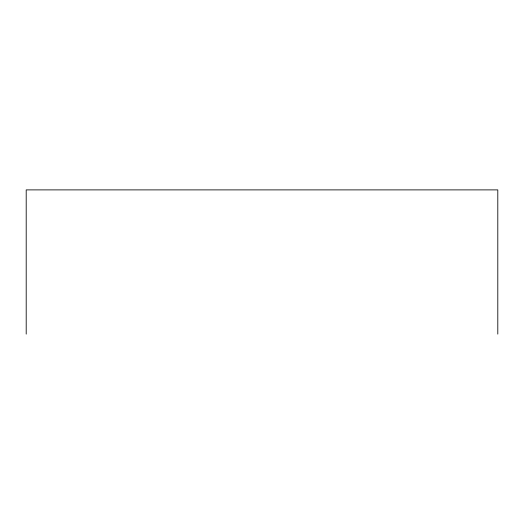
<?xml version="1.0" encoding="UTF-8"?>
<svg xmlns="http://www.w3.org/2000/svg" width="524" height="524" viewBox="0 0 524 524"><rect width="100%" height="100%" fill="white"/><g stroke="black" fill="none" stroke-linecap="round" stroke-linejoin="round"><path stroke-width="0.79" d="M497.8 334.109L497.8 189.891L26.2 189.891L26.2 334.109"/></g></svg>
